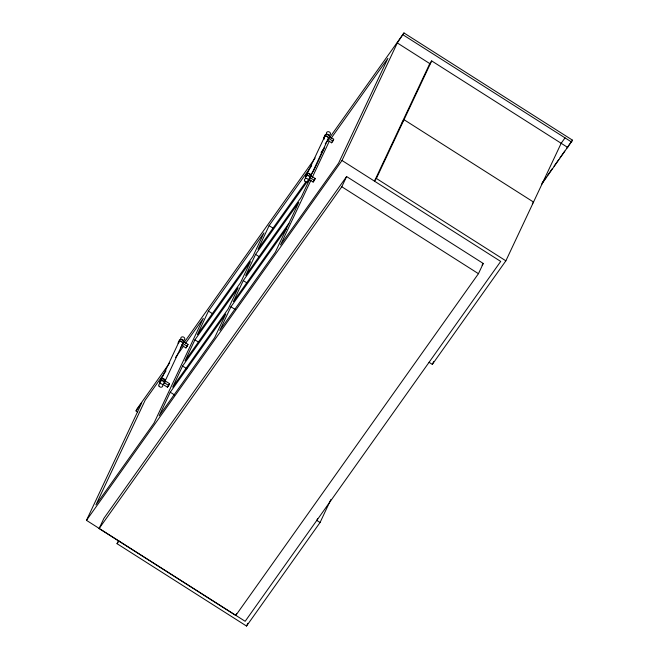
<?xml version="1.0" encoding="UTF-8"?>
<svg xmlns="http://www.w3.org/2000/svg" width="659" height="659" viewBox="0 0 659 659"><rect width="100%" height="100%" fill="white"/><g stroke="black" fill="none" stroke-linecap="round" stroke-linejoin="round"><path stroke-width="0.99" d="M160.532 380.449A2.496 2.109 25.2 0 1 162.971 378.579A2.496 2.109 25.2 0 1 165.401 381.042L169.528 383.67L168.663 385.49L164.536 382.863A2.496 2.109 25.2 0 0 161.488 380.408A2.496 2.109 25.2 0 0 159.997 383.398M179.091 341.757A2.496 2.109 25.2 0 1 181.134 339.294A2.496 2.109 25.2 0 1 183.877 341.774L188.004 344.402L187.14 346.23L183.013 343.603A2.496 2.109 25.2 0 0 180.278 341.123A2.496 2.109 25.2 0 0 178.227 343.578M306.295 175.854A2.496 2.109 25.2 0 1 308.338 173.399A2.496 2.109 25.2 0 1 311.081 175.879L315.208 178.507L314.343 180.327L310.216 177.699A2.496 2.109 25.2 0 0 307.481 175.22A2.496 2.109 25.2 0 0 305.43 177.683M324.689 136.018A2.496 2.109 25.2 0 1 327.136 134.156A2.496 2.109 25.2 0 1 329.558 136.611L333.685 139.238L332.82 141.059L328.693 138.439A2.496 2.109 25.2 0 0 325.645 135.976A2.496 2.109 25.2 0 0 324.154 138.967M137.764 412.015L136.026 410.919L136.924 409.025L169.701 362.854M541.583 184.388L572.523 140.178L403.959 32.95L397.311 42.942L342.005 160.483L500.7 261.425L245.164 621.297L86.477 520.346L141.784 402.814L136.026 410.919M161.439 379.131L178.63 342.606M164.915 381.446L182.535 344.006M164.495 383.143L165.351 381.314M182.971 343.874L183.828 342.054M99.105 528.543L103.916 518.32L346.601 176.538L483.253 263.46L478.45 273.683L235.757 615.465L99.105 528.543L341.799 186.752L346.601 176.538M163.317 384.592L167.444 387.212L169.528 383.67M181.793 345.324L185.92 347.952L188.004 344.402M170.261 392.22L159.14 415.854L214.677 337.647L225.798 314.013L170.261 392.22L174.561 394.955M182.584 366.033L172.666 387.113L228.203 308.898L238.121 287.818L182.584 366.033L186.884 368.76M194.916 339.838L184.99 360.918L240.527 282.711L250.445 261.631L194.916 339.838L198.343 342.029M208.442 311.097L197.313 334.731L252.85 256.516L263.971 232.882L208.442 311.097L212.733 313.824M330.867 499.53L320.068 522.488L246.532 626.05L117.038 543.683L118.34 540.924M286.467 228.566L230.938 306.773L219.809 330.414L275.347 252.199L298.799 202.371L243.262 280.586L233.344 301.665L288.873 223.45M309.351 178.68L255.585 254.399L245.667 275.478L301.204 197.263L309.829 178.935M311.649 165.738L269.111 225.65L257.99 249.283L305.842 181.892M307.119 173.96L324.31 137.434M310.603 176.282L328.215 138.843M310.175 177.979L311.04 176.151M328.652 138.711L329.516 136.883M311.023 180.072L280.487 244.967L338.586 163.135L387.887 58.371L330.966 138.53M312.333 177.287L329.343 141.133M308.997 179.429L313.124 182.049L315.208 178.507M327.474 140.161L331.601 142.789L333.685 139.238M431.686 60.916L429.783 63.602L374.469 181.134L376.371 178.457L431.686 60.916L567.786 147.492M235.757 615.465L236.63 613.603M246.532 626.05L247.825 623.299M317.671 518.575L316.806 520.412L320.068 522.488M429.058 362.318L432.32 364.394L433.622 361.634M432.32 364.394L505.865 260.824L561.171 143.291L565.027 137.863M180.434 347.746L182.222 345.225M184.009 342.705L315.142 158.028M325.274 143.761L327.663 140.4M330.044 137.039L403.959 32.95M165.953 370.935L145.194 400.161L95.901 504.918L154.008 423.094L203.302 318.33L185.517 343.38M175.434 357.573L183.737 345.884M321.098 152.427L324.648 147.435L313.527 171.076L310.57 175.236M185.92 347.952L187.14 346.23M331.601 142.789L332.82 141.059M167.444 387.212L168.663 385.49M313.124 182.049L314.343 180.327M86.477 520.346L342.005 160.483M402.13 122.368L404.025 119.691L533.518 202.058L532.332 203.73M117.038 543.683L118.941 541.006M482.067 265.132L483.253 263.46M542.126 182.988L546.295 177.114M547.489 175.434L552.258 168.72M554.046 166.2L558.816 159.486M560.01 157.806L564.779 151.092M566.567 148.572L572.523 140.178M403.069 34.845L571.633 142.072M397.311 42.942L430.269 63.907M376.371 178.457L505.865 260.824M341.799 186.752L478.45 273.683M269.111 225.65L273.403 228.385M255.585 254.399L259.02 256.582M243.262 280.586L246.697 282.769M230.938 306.773L235.23 309.508M163.531 384.016A2.084 1.755 25.2 0 1 163.111 384.255M160.351 383.258A2.084 1.755 25.2 0 1 162.114 380.77A2.084 1.755 25.2 0 1 163.852 383.686M178.622 343.537A2.084 1.755 25.2 0 1 179.899 341.527A2.084 1.755 25.2 0 1 182.419 342.771A2.084 1.755 25.2 0 1 181.587 344.986M160.936 380.498A2.084 1.755 25.2 0 1 161.216 379.633M161.537 379.296A2.084 1.755 25.2 0 1 163.984 379.312M164.404 379.65A2.084 1.755 25.2 0 1 164.923 380.515M179.487 341.708A2.084 1.755 25.2 0 1 179.487 340.777M179.693 340.365A2.084 1.755 25.2 0 1 180.434 339.797M180.928 339.682A2.084 1.755 25.2 0 1 181.447 339.682M181.975 339.805A2.084 1.755 25.2 0 1 183.4 341.255M180.821 338.866A2.084 1.755 25.2 0 1 183.309 336.963A2.084 1.755 25.2 0 1 184.207 340.085M183.787 340.324A2.084 1.755 25.2 0 1 183.293 340.439M305.825 177.633A2.084 1.755 25.2 0 1 307.102 175.632A2.084 1.755 25.2 0 1 309.623 176.867A2.084 1.755 25.2 0 1 308.791 179.083M324.508 138.827A2.084 1.755 25.2 0 1 325.258 136.462A2.084 1.755 25.2 0 1 328.017 137.451A2.084 1.755 25.2 0 1 327.268 139.823M306.69 175.805A2.084 1.755 25.2 0 1 306.69 174.874M306.896 174.47A2.084 1.755 25.2 0 1 307.218 174.133M309.178 173.902A2.084 1.755 25.2 0 1 309.664 174.141M310.084 174.478A2.084 1.755 25.2 0 1 310.405 174.89M326.502 133.703A2.084 1.755 25.2 0 1 327.943 131.676A2.084 1.755 25.2 0 1 330.414 133.25A2.084 1.755 25.2 0 1 328.973 135.276M325.101 136.067A2.084 1.755 25.2 0 1 328.141 134.881M328.561 135.219A2.084 1.755 25.2 0 1 328.882 135.63M159.008 386.1A2.084 1.755 25.2 0 0 162.518 386.52A2.084 1.755 25.2 0 0 160.78 383.612A2.084 1.755 25.2 0 0 159.008 386.1M304.697 180.928A2.084 1.755 25.2 0 0 308.198 181.357A2.084 1.755 25.2 0 0 306.46 178.449A2.084 1.755 25.2 0 0 304.697 180.928"/></g></svg>
